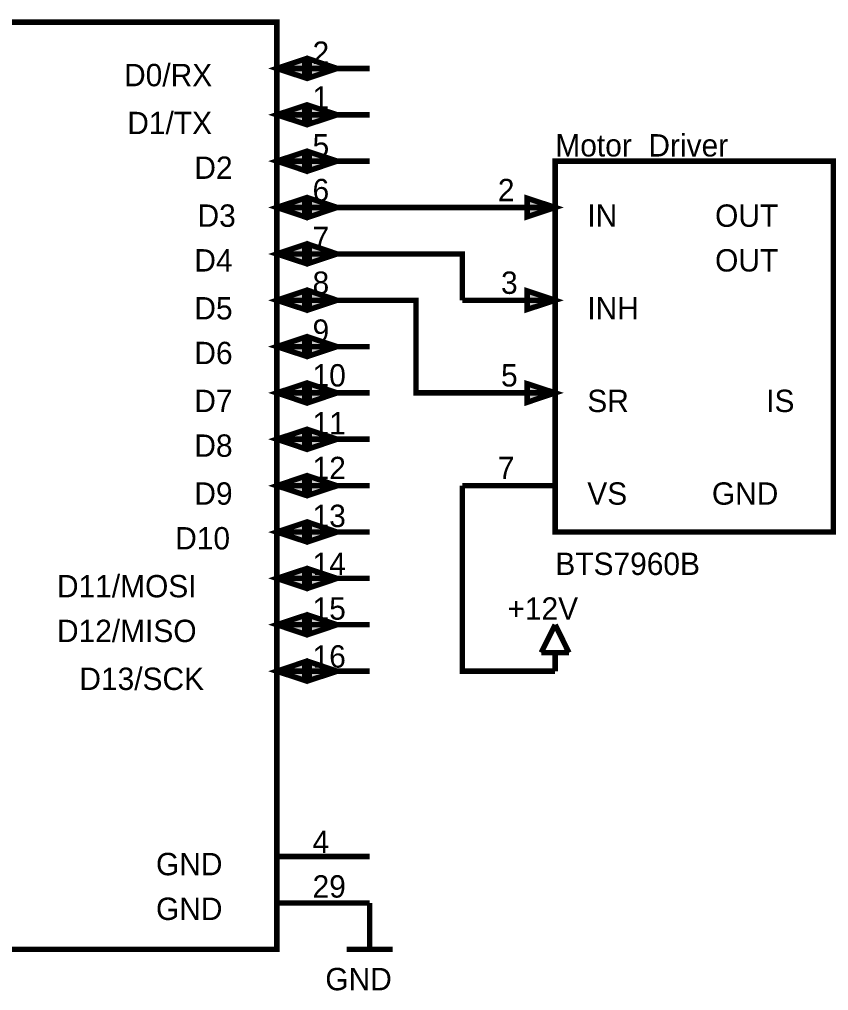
# Model space of a CAD drawing. Header units: inches. Extents: x 0 to 292, y 0 to 193.
# Drawn here: x 143.4 to 187.7, y 66.3 to 119.5 of the extents above; entities that cross this region are included whole.
import ezdxf

# ---------------------------------------------------------------- set-up
doc = ezdxf.new("R2010")
doc.units = ezdxf.units.IN
doc.layers.add('Sheet', color=255, linetype='Continuous')

msp = doc.modelspace()

# ---------------------------------------------------------------- linework, layer by layer
at = {"layer": 'Sheet'}
for points in [[(124.468, 119.37, 0.3, 0.3, 0), (157.481, 119.37, 0.3, 0.3, 0), (157.481, 68.573, 0.3, 0.3, 0), (124.468, 68.573, 0.3, 0.3, 0), (124.468, 119.37, 0.3, 0.3, 0)], [(124.468, 119.37, 0.0991, 0.0991, 0), (124.468, 68.573, 0.0991, 0.0991, 0), (157.481, 68.573, 0.0991, 0.0991, 0), (157.481, 119.37, 0.0991, 0.0991, 0), (124.468, 119.37, 0.0991, 0.0991, 0), (124.468, 119.37, 0.0991, 0.0991, 0)], [(159.012, 117.347, 0.3, 0.3, 0), (157.481, 116.833, 0.3, 0.3, 0), (159.012, 116.329, 0.3, 0.3, 0), (159.012, 117.347, 0.3, 0.3, 0)], [(159.012, 117.347, 0.0991, 0.0991, 0), (157.481, 116.833, 0.0991, 0.0991, 0), (159.012, 116.329, 0.0991, 0.0991, 0), (159.012, 117.347, 0.0991, 0.0991, 0)], [(159.264, 117.347, 0.3, 0.3, 0), (159.264, 116.329, 0.3, 0.3, 0), (160.784, 116.833, 0.3, 0.3, 0), (159.264, 117.347, 0.3, 0.3, 0)], [(159.264, 117.347, 0.0991, 0.0991, 0), (159.264, 116.329, 0.0991, 0.0991, 0), (160.784, 116.833, 0.0991, 0.0991, 0), (159.264, 117.347, 0.0991, 0.0991, 0)], [(159.012, 114.798, 0.3, 0.3, 0), (157.481, 114.295, 0.3, 0.3, 0), (159.012, 113.792, 0.3, 0.3, 0), (159.012, 114.798, 0.3, 0.3, 0)], [(159.264, 114.798, 0.3, 0.3, 0), (159.264, 113.792, 0.3, 0.3, 0), (160.784, 114.295, 0.3, 0.3, 0), (159.264, 114.798, 0.3, 0.3, 0)], [(159.012, 114.798, 0.0991, 0.0991, 0), (157.481, 114.295, 0.0991, 0.0991, 0), (159.012, 113.792, 0.0991, 0.0991, 0), (159.012, 114.798, 0.0991, 0.0991, 0)], [(159.264, 114.798, 0.0991, 0.0991, 0), (159.264, 113.792, 0.0991, 0.0991, 0), (160.784, 114.295, 0.0991, 0.0991, 0), (159.264, 114.798, 0.0991, 0.0991, 0)], [(159.012, 112.26, 0.3, 0.3, 0), (157.481, 111.757, 0.3, 0.3, 0), (159.012, 111.243, 0.3, 0.3, 0), (159.012, 112.26, 0.3, 0.3, 0)], [(159.012, 112.26, 0.0991, 0.0991, 0), (157.481, 111.757, 0.0991, 0.0991, 0), (159.012, 111.243, 0.0991, 0.0991, 0), (159.012, 112.26, 0.0991, 0.0991, 0)], [(159.264, 112.26, 0.3, 0.3, 0), (159.264, 111.243, 0.3, 0.3, 0), (160.784, 111.757, 0.3, 0.3, 0), (159.264, 112.26, 0.3, 0.3, 0)], [(159.264, 112.26, 0.0991, 0.0991, 0), (159.264, 111.243, 0.0991, 0.0991, 0), (160.784, 111.757, 0.0991, 0.0991, 0), (159.264, 112.26, 0.0991, 0.0991, 0)], [(172.729, 111.757, 0.3, 0.3, 0), (187.966, 111.757, 0.3, 0.3, 0), (187.966, 91.434, 0.3, 0.3, 0), (172.729, 91.434, 0.3, 0.3, 0), (172.729, 111.757, 0.3, 0.3, 0)], [(172.729, 111.757, 0.0991, 0.0991, 0), (172.729, 91.434, 0.0991, 0.0991, 0), (187.966, 91.434, 0.0991, 0.0991, 0), (187.966, 111.757, 0.0991, 0.0991, 0), (172.729, 111.757, 0.0991, 0.0991, 0), (172.729, 111.757, 0.0991, 0.0991, 0)], [(159.012, 109.723, 0.3, 0.3, 0), (157.481, 109.219, 0.3, 0.3, 0), (159.012, 108.705, 0.3, 0.3, 0), (159.012, 109.723, 0.3, 0.3, 0)], [(159.012, 109.723, 0.0991, 0.0991, 0), (157.481, 109.219, 0.0991, 0.0991, 0), (159.012, 108.705, 0.0991, 0.0991, 0), (159.012, 109.723, 0.0991, 0.0991, 0)], [(159.264, 109.723, 0.3, 0.3, 0), (159.264, 108.705, 0.3, 0.3, 0), (160.784, 109.219, 0.3, 0.3, 0), (159.264, 109.723, 0.3, 0.3, 0)], [(159.264, 109.723, 0.0991, 0.0991, 0), (159.264, 108.705, 0.0991, 0.0991, 0), (160.784, 109.219, 0.0991, 0.0991, 0), (159.264, 109.723, 0.0991, 0.0991, 0)], [(171.197, 109.723, 0.3, 0.3, 0), (172.729, 109.219, 0.3, 0.3, 0), (171.197, 108.705, 0.3, 0.3, 0), (171.197, 109.723, 0.3, 0.3, 0)], [(171.197, 109.723, 0.0991, 0.0991, 0), (172.729, 109.219, 0.0991, 0.0991, 0), (171.197, 108.705, 0.0991, 0.0991, 0), (171.197, 109.723, 0.0991, 0.0991, 0)], [(159.012, 107.185, 0.3, 0.3, 0), (157.481, 106.671, 0.3, 0.3, 0), (159.012, 106.168, 0.3, 0.3, 0), (159.012, 107.185, 0.3, 0.3, 0)], [(159.012, 107.185, 0.0991, 0.0991, 0), (157.481, 106.671, 0.0991, 0.0991, 0), (159.012, 106.168, 0.0991, 0.0991, 0), (159.012, 107.185, 0.0991, 0.0991, 0)], [(159.264, 107.185, 0.3, 0.3, 0), (159.264, 106.168, 0.3, 0.3, 0), (160.784, 106.671, 0.3, 0.3, 0), (159.264, 107.185, 0.3, 0.3, 0)], [(159.264, 107.185, 0.0991, 0.0991, 0), (159.264, 106.168, 0.0991, 0.0991, 0), (160.784, 106.671, 0.0991, 0.0991, 0), (159.264, 107.185, 0.0991, 0.0991, 0)], [(159.012, 104.647, 0.3, 0.3, 0), (157.481, 104.133, 0.3, 0.3, 0), (159.012, 103.63, 0.3, 0.3, 0), (159.012, 104.647, 0.3, 0.3, 0)], [(159.264, 104.647, 0.3, 0.3, 0), (159.264, 103.63, 0.3, 0.3, 0), (160.784, 104.133, 0.3, 0.3, 0), (159.264, 104.647, 0.3, 0.3, 0)], [(171.197, 104.647, 0.3, 0.3, 0), (172.729, 104.133, 0.3, 0.3, 0), (171.197, 103.63, 0.3, 0.3, 0), (171.197, 104.647, 0.3, 0.3, 0)], [(159.012, 104.647, 0.0991, 0.0991, 0), (157.481, 104.133, 0.0991, 0.0991, 0), (159.012, 103.63, 0.0991, 0.0991, 0), (159.012, 104.647, 0.0991, 0.0991, 0)], [(159.264, 104.647, 0.0991, 0.0991, 0), (159.264, 103.63, 0.0991, 0.0991, 0), (160.784, 104.133, 0.0991, 0.0991, 0), (159.264, 104.647, 0.0991, 0.0991, 0)], [(171.197, 104.647, 0.0991, 0.0991, 0), (172.729, 104.133, 0.0991, 0.0991, 0), (171.197, 103.63, 0.0991, 0.0991, 0), (171.197, 104.647, 0.0991, 0.0991, 0)], [(159.012, 102.099, 0.3, 0.3, 0), (157.481, 101.595, 0.3, 0.3, 0), (159.012, 101.092, 0.3, 0.3, 0), (159.012, 102.099, 0.3, 0.3, 0)], [(159.012, 102.099, 0.0991, 0.0991, 0), (157.481, 101.595, 0.0991, 0.0991, 0), (159.012, 101.092, 0.0991, 0.0991, 0), (159.012, 102.099, 0.0991, 0.0991, 0)], [(159.264, 102.099, 0.3, 0.3, 0), (159.264, 101.092, 0.3, 0.3, 0), (160.784, 101.595, 0.3, 0.3, 0), (159.264, 102.099, 0.3, 0.3, 0)], [(159.264, 102.099, 0.0991, 0.0991, 0), (159.264, 101.092, 0.0991, 0.0991, 0), (160.784, 101.595, 0.0991, 0.0991, 0), (159.264, 102.099, 0.0991, 0.0991, 0)], [(159.012, 99.561, 0.3, 0.3, 0), (157.481, 99.058, 0.3, 0.3, 0), (159.012, 98.544, 0.3, 0.3, 0), (159.012, 99.561, 0.3, 0.3, 0)], [(159.012, 99.561, 0.0991, 0.0991, 0), (157.481, 99.058, 0.0991, 0.0991, 0), (159.012, 98.544, 0.0991, 0.0991, 0), (159.012, 99.561, 0.0991, 0.0991, 0)], [(159.264, 99.561, 0.3, 0.3, 0), (159.264, 98.544, 0.3, 0.3, 0), (160.784, 99.058, 0.3, 0.3, 0), (159.264, 99.561, 0.3, 0.3, 0)], [(159.264, 99.561, 0.0991, 0.0991, 0), (159.264, 98.544, 0.0991, 0.0991, 0), (160.784, 99.058, 0.0991, 0.0991, 0), (159.264, 99.561, 0.0991, 0.0991, 0)], [(171.197, 99.561, 0.3, 0.3, 0), (172.729, 99.058, 0.3, 0.3, 0), (171.197, 98.544, 0.3, 0.3, 0), (171.197, 99.561, 0.3, 0.3, 0)], [(171.197, 99.561, 0.0991, 0.0991, 0), (172.729, 99.058, 0.0991, 0.0991, 0), (171.197, 98.544, 0.0991, 0.0991, 0), (171.197, 99.561, 0.0991, 0.0991, 0)], [(159.012, 97.023, 0.3, 0.3, 0), (157.481, 96.52, 0.3, 0.3, 0), (159.012, 96.006, 0.3, 0.3, 0), (159.012, 97.023, 0.3, 0.3, 0)], [(159.012, 97.023, 0.0991, 0.0991, 0), (157.481, 96.52, 0.0991, 0.0991, 0), (159.012, 96.006, 0.0991, 0.0991, 0), (159.012, 97.023, 0.0991, 0.0991, 0)], [(159.264, 97.023, 0.3, 0.3, 0), (159.264, 96.006, 0.3, 0.3, 0), (160.784, 96.52, 0.3, 0.3, 0), (159.264, 97.023, 0.3, 0.3, 0)], [(159.264, 97.023, 0.0991, 0.0991, 0), (159.264, 96.006, 0.0991, 0.0991, 0), (160.784, 96.52, 0.0991, 0.0991, 0), (159.264, 97.023, 0.0991, 0.0991, 0)], [(159.012, 94.485, 0.3, 0.3, 0), (157.481, 93.971, 0.3, 0.3, 0), (159.012, 93.468, 0.3, 0.3, 0), (159.012, 94.485, 0.3, 0.3, 0)], [(159.012, 94.485, 0.0991, 0.0991, 0), (157.481, 93.971, 0.0991, 0.0991, 0), (159.012, 93.468, 0.0991, 0.0991, 0), (159.012, 94.485, 0.0991, 0.0991, 0)], [(159.264, 94.485, 0.3, 0.3, 0), (159.264, 93.468, 0.3, 0.3, 0), (160.784, 93.971, 0.3, 0.3, 0), (159.264, 94.485, 0.3, 0.3, 0)], [(159.264, 94.485, 0.0991, 0.0991, 0), (159.264, 93.468, 0.0991, 0.0991, 0), (160.784, 93.971, 0.0991, 0.0991, 0), (159.264, 94.485, 0.0991, 0.0991, 0)], [(159.012, 91.948, 0.3, 0.3, 0), (157.481, 91.434, 0.3, 0.3, 0), (159.012, 90.931, 0.3, 0.3, 0), (159.012, 91.948, 0.3, 0.3, 0)], [(159.264, 91.948, 0.3, 0.3, 0), (159.264, 90.931, 0.3, 0.3, 0), (160.784, 91.434, 0.3, 0.3, 0), (159.264, 91.948, 0.3, 0.3, 0)], [(159.012, 91.948, 0.0991, 0.0991, 0), (157.481, 91.434, 0.0991, 0.0991, 0), (159.012, 90.931, 0.0991, 0.0991, 0), (159.012, 91.948, 0.0991, 0.0991, 0)], [(159.264, 91.948, 0.0991, 0.0991, 0), (159.264, 90.931, 0.0991, 0.0991, 0), (160.784, 91.434, 0.0991, 0.0991, 0), (159.264, 91.948, 0.0991, 0.0991, 0)], [(159.012, 89.399, 0.3, 0.3, 0), (157.481, 88.896, 0.3, 0.3, 0), (159.012, 88.382, 0.3, 0.3, 0), (159.012, 89.399, 0.3, 0.3, 0)], [(159.012, 89.399, 0.0991, 0.0991, 0), (157.481, 88.896, 0.0991, 0.0991, 0), (159.012, 88.382, 0.0991, 0.0991, 0), (159.012, 89.399, 0.0991, 0.0991, 0)], [(159.264, 89.399, 0.3, 0.3, 0), (159.264, 88.382, 0.3, 0.3, 0), (160.784, 88.896, 0.3, 0.3, 0), (159.264, 89.399, 0.3, 0.3, 0)], [(159.264, 89.399, 0.0991, 0.0991, 0), (159.264, 88.382, 0.0991, 0.0991, 0), (160.784, 88.896, 0.0991, 0.0991, 0), (159.264, 89.399, 0.0991, 0.0991, 0)], [(159.012, 86.861, 0.3, 0.3, 0), (157.481, 86.358, 0.3, 0.3, 0), (159.012, 85.844, 0.3, 0.3, 0), (159.012, 86.861, 0.3, 0.3, 0)], [(159.012, 86.861, 0.0991, 0.0991, 0), (157.481, 86.358, 0.0991, 0.0991, 0), (159.012, 85.844, 0.0991, 0.0991, 0), (159.012, 86.861, 0.0991, 0.0991, 0)], [(159.264, 86.861, 0.3, 0.3, 0), (159.264, 85.844, 0.3, 0.3, 0), (160.784, 86.358, 0.3, 0.3, 0), (159.264, 86.861, 0.3, 0.3, 0)], [(159.264, 86.861, 0.0991, 0.0991, 0), (159.264, 85.844, 0.0991, 0.0991, 0), (160.784, 86.358, 0.0991, 0.0991, 0), (159.264, 86.861, 0.0991, 0.0991, 0)], [(159.012, 84.324, 0.3, 0.3, 0), (157.481, 83.81, 0.3, 0.3, 0), (159.012, 83.306, 0.3, 0.3, 0), (159.012, 84.324, 0.3, 0.3, 0)], [(159.012, 84.324, 0.0991, 0.0991, 0), (157.481, 83.81, 0.0991, 0.0991, 0), (159.012, 83.306, 0.0991, 0.0991, 0), (159.012, 84.324, 0.0991, 0.0991, 0)], [(159.264, 84.324, 0.3, 0.3, 0), (159.264, 83.306, 0.3, 0.3, 0), (160.784, 83.81, 0.3, 0.3, 0), (159.264, 84.324, 0.3, 0.3, 0)], [(159.264, 84.324, 0.0991, 0.0991, 0), (159.264, 83.306, 0.0991, 0.0991, 0), (160.784, 83.81, 0.0991, 0.0991, 0), (159.264, 84.324, 0.0991, 0.0991, 0)]]:
    msp.add_lwpolyline(points, format="xyseb", close=True, dxfattribs=at)
for points in [[(157.481, 116.833, 0.3, 0.3, 0), (162.567, 116.833, 0.3, 0.3, 0)], [(157.481, 114.295, 0.3, 0.3, 0), (162.567, 114.295, 0.3, 0.3, 0)], [(157.481, 111.757, 0.3, 0.3, 0), (162.567, 111.757, 0.3, 0.3, 0)], [(157.481, 109.219, 0.3, 0.3, 0), (162.567, 109.219, 0.3, 0.3, 0)], [(162.567, 109.219, 0.3, 0.3, 0), (167.642, 109.219, 0.3, 0.3, 0)], [(172.729, 109.219, 0.3, 0.3, 0), (167.642, 109.219, 0.3, 0.3, 0)], [(157.481, 106.671, 0.3, 0.3, 0), (162.567, 106.671, 0.3, 0.3, 0)], [(167.642, 104.133, 0.3, 0.3, 0), (167.642, 106.671, 0.3, 0.3, 0), (162.567, 106.671, 0.3, 0.3, 0)], [(157.481, 104.133, 0.3, 0.3, 0), (162.567, 104.133, 0.3, 0.3, 0)], [(162.567, 104.133, 0.3, 0.3, 0), (165.105, 104.133, 0.3, 0.3, 0), (165.105, 99.058, 0.3, 0.3, 0), (167.642, 99.058, 0.3, 0.3, 0)], [(172.729, 104.133, 0.3, 0.3, 0), (167.642, 104.133, 0.3, 0.3, 0)], [(157.481, 101.595, 0.3, 0.3, 0), (162.567, 101.595, 0.3, 0.3, 0)], [(157.481, 99.058, 0.3, 0.3, 0), (162.567, 99.058, 0.3, 0.3, 0)], [(172.729, 99.058, 0.3, 0.3, 0), (167.642, 99.058, 0.3, 0.3, 0)], [(157.481, 96.52, 0.3, 0.3, 0), (162.567, 96.52, 0.3, 0.3, 0)], [(157.481, 93.971, 0.3, 0.3, 0), (162.567, 93.971, 0.3, 0.3, 0)], [(172.729, 93.971, 0.3, 0.3, 0), (167.642, 93.971, 0.3, 0.3, 0)], [(167.642, 93.971, 0.3, 0.3, 0), (167.642, 83.81, 0.3, 0.3, 0), (172.729, 83.81, 0.3, 0.3, 0)], [(157.481, 91.434, 0.3, 0.3, 0), (162.567, 91.434, 0.3, 0.3, 0)], [(157.481, 88.896, 0.3, 0.3, 0), (162.567, 88.896, 0.3, 0.3, 0)], [(157.481, 86.358, 0.3, 0.3, 0), (162.567, 86.358, 0.3, 0.3, 0)], [(172.729, 86.358, 0.3, 0.3, 0), (171.963, 84.827, 0.3, 0.3, 0)], [(172.729, 86.358, 0.3, 0.3, 0), (173.484, 84.827, 0.3, 0.3, 0)], [(171.963, 84.827, 0.3, 0.3, 0), (173.484, 84.827, 0.3, 0.3, 0)], [(172.729, 83.81, 0.3, 0.3, 0), (172.729, 84.827, 0.3, 0.3, 0)], [(157.481, 83.81, 0.3, 0.3, 0), (162.567, 83.81, 0.3, 0.3, 0)], [(157.481, 73.659, 0.3, 0.3, 0), (162.567, 73.659, 0.3, 0.3, 0)], [(157.481, 71.11, 0.3, 0.3, 0), (162.567, 71.11, 0.3, 0.3, 0)], [(162.567, 71.11, 0.3, 0.3, 0), (162.567, 68.573, 0.3, 0.3, 0)], [(161.298, 68.573, 0.3, 0.3, 0), (163.836, 68.573, 0.3, 0.3, 0)]]:
    msp.add_lwpolyline(points, format="xyseb", dxfattribs=at)
for points in [[(159.054, 117.417), (157.323, 116.84), (159.054, 116.263)], [(159.208, 116.263), (160.939, 116.84), (159.208, 117.417)], [(159.054, 114.877), (157.323, 114.3), (159.054, 113.723)], [(159.208, 113.723), (160.939, 114.3), (159.208, 114.877)], [(159.054, 112.337), (157.323, 111.76), (159.054, 111.183)], [(159.208, 111.183), (160.939, 111.76), (159.208, 112.337)], [(159.054, 109.797), (157.323, 109.22), (159.054, 108.643)], [(159.208, 108.643), (160.939, 109.22), (159.208, 109.797)], [(171.146, 108.643), (172.877, 109.22), (171.146, 109.797)], [(159.054, 107.257), (157.323, 106.68), (159.054, 106.103)], [(159.208, 106.103), (160.939, 106.68), (159.208, 107.257)], [(159.054, 104.717), (157.323, 104.14), (159.054, 103.563)], [(159.208, 103.563), (160.939, 104.14), (159.208, 104.717)], [(171.146, 103.563), (172.877, 104.14), (171.146, 104.717)], [(159.054, 102.177), (157.323, 101.6), (159.054, 101.023)], [(159.208, 101.023), (160.939, 101.6), (159.208, 102.177)], [(159.054, 99.637), (157.323, 99.06), (159.054, 98.483)], [(159.208, 98.483), (160.939, 99.06), (159.208, 99.637)], [(171.146, 98.483), (172.877, 99.06), (171.146, 99.637)], [(159.054, 97.097), (157.323, 96.52), (159.054, 95.943)], [(159.208, 95.943), (160.939, 96.52), (159.208, 97.097)], [(159.054, 94.557), (157.323, 93.98), (159.054, 93.403)], [(159.208, 93.403), (160.939, 93.98), (159.208, 94.557)], [(159.054, 92.017), (157.323, 91.44), (159.054, 90.863)], [(159.208, 90.863), (160.939, 91.44), (159.208, 92.017)], [(159.054, 89.477), (157.323, 88.9), (159.054, 88.323)], [(159.208, 88.323), (160.939, 88.9), (159.208, 89.477)], [(159.054, 86.937), (157.323, 86.36), (159.054, 85.783)], [(159.208, 85.783), (160.939, 86.36), (159.208, 86.937)], [(159.054, 84.397), (157.323, 83.82), (159.054, 83.243)], [(159.208, 83.243), (160.939, 83.82), (159.208, 84.397)]]:
    msp.add_solid(points, dxfattribs=at)

# ---------------------------------------------------------------- texts
for s, height, p in [('2', 1.225, (159.439, 117.084)), ('D0/RX', 1.2251, (149.113, 115.859)), ('1', 1.225, (159.439, 114.634)), ('D1/TX', 1.2251, (149.288, 113.234)), ('5', 1.225, (159.439, 112.009)), ('Motor_Driver', 1.2251, (172.74, 112.009)), ('D2', 1.2251, (152.963, 110.784)), ('6', 1.225, (159.439, 109.559)), ('2', 1.225, (169.59, 109.559)), ('D3', 1.2251, (153.138, 108.158)), ('IN', 1.2251, (174.49, 108.158)), ('OUT', 1.2251, (181.491, 108.158)), ('7', 1.225, (159.439, 106.933)), ('OUT', 1.2251, (181.491, 105.708)), ('D4', 1.2251, (152.963, 105.708)), ('8', 1.225, (159.439, 104.483)), ('3', 1.225, (169.765, 104.483)), ('D5', 1.2251, (152.963, 103.083)), ('INH', 1.2251, (174.49, 103.083)), ('9', 1.225, (159.439, 101.858)), ('D6', 1.2251, (152.963, 100.633)), ('10', 1.2251, (159.439, 99.408)), ('5', 1.225, (169.765, 99.408)), ('D7', 1.2251, (152.963, 98.008)), ('SR', 1.2251, (174.49, 98.008)), ('IS', 1.2251, (184.291, 98.008)), ('11', 1.2251, (159.439, 96.783)), ('D8', 1.2251, (152.963, 95.557)), ('12', 1.2251, (159.439, 94.332)), ('7', 1.225, (169.59, 94.332)), ('D9', 1.2251, (152.963, 92.932)), ('VS', 1.2251, (174.49, 92.932)), ('GND', 1.2251, (181.316, 92.932)), ('13', 1.2251, (159.439, 91.707)), ('D10', 1.2251, (151.913, 90.482)), ('14', 1.2251, (159.439, 89.082)), ('BTS7960B', 1.2251, (172.74, 89.082)), ('D11/MOSI', 1.2251, (145.437, 87.857)), ('15', 1.2251, (159.439, 86.632)), ('+12V', 1.2251, (170.115, 86.632)), ('D12/MISO', 1.2251, (145.437, 85.407)), ('16', 1.2251, (159.439, 84.007)), ('D13/SCK', 1.2251, (146.663, 82.781)), ('4', 1.225, (159.439, 73.856)), ('GND', 1.2251, (150.863, 72.631)), ('29', 1.2251, (159.439, 71.406)), ('GND', 1.2251, (150.863, 70.18)), ('GND', 1.2251, (160.139, 66.33))]:
    msp.add_text(s, height=height, dxfattribs=at).set_placement(p)

doc.saveas('drawing.dxf')
